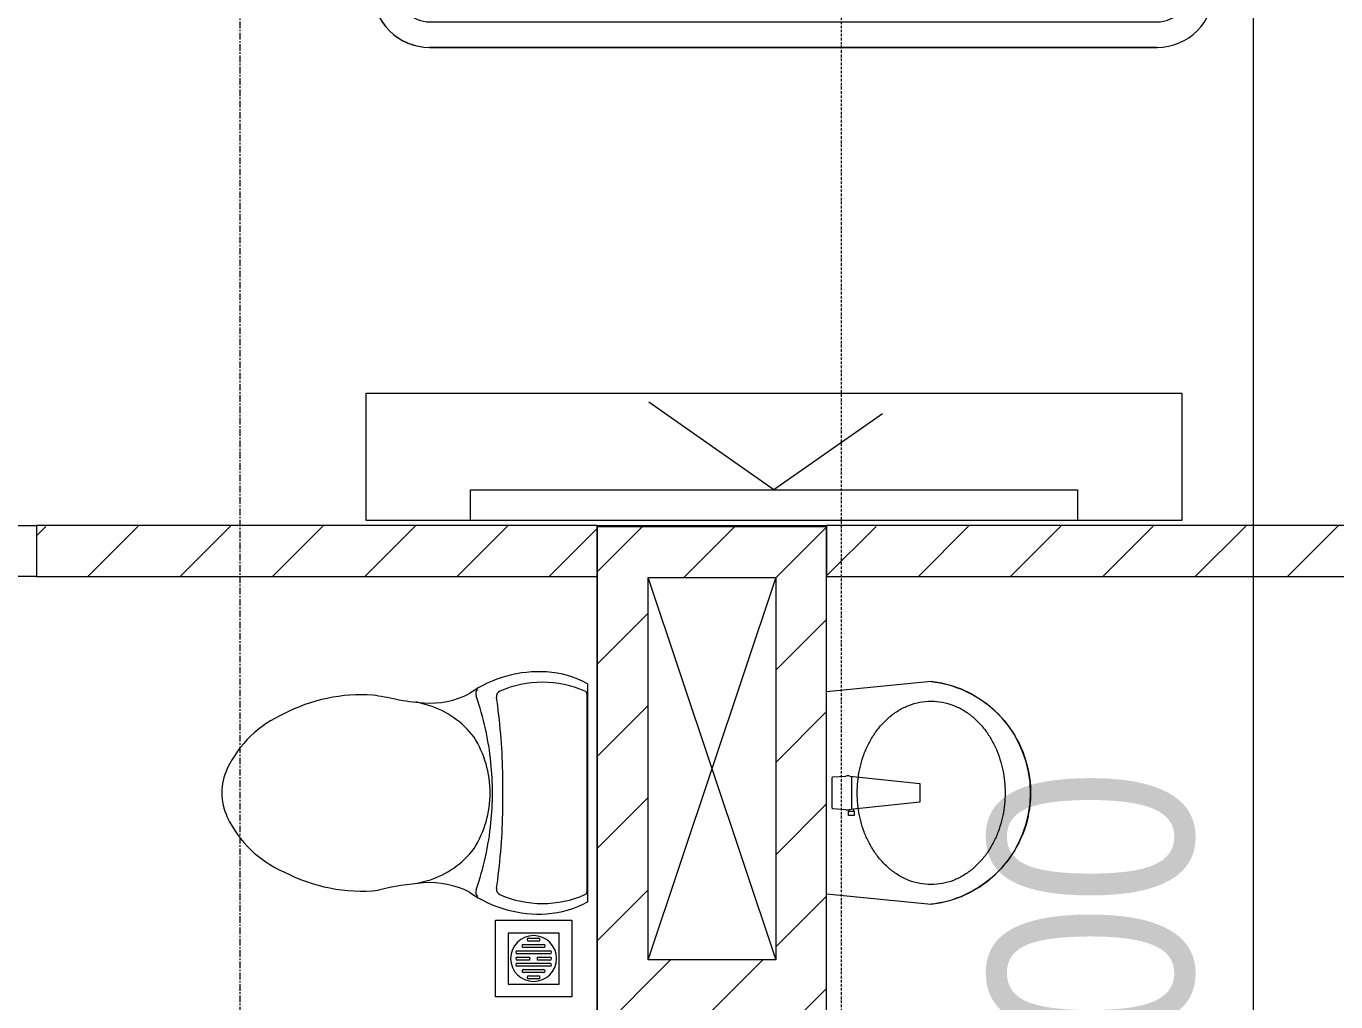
# Model space of a CAD drawing. Header units: millimetres. Extents: x 1591 to 239243, y -15958 to 82755.
# Drawn here: x 147531 to 150101, y 65902 to 67817 of the extents above; entities that cross this region are included whole.
import ezdxf

# ---------------------------------------------------------------- set-up
doc = ezdxf.new("R2010")
doc.units = ezdxf.units.MM
doc.linetypes.add('Dash Dot 3_16_', pattern=[7.9375, 4.7625, -1.5875, 0, -1.5875])
doc.linetypes.add('Grid Line', pattern=[22.225, 12.7, -3.175, 3.175, -3.175])
for name, color, linetype, lineweight in [('0-1', 250, 'Continuous', 5), ('0-2', 7, 'Continuous', 9), ('A-ANNO-DIMS', 211, 'Continuous', 9), ('A-ANNO-DIMS-160', 211, 'Continuous', 9), ('A-DETL-GENF-1', 9, 'Continuous', 9), ('A-DOOR-1', 254, 'Continuous', 9), ('A-DOOR-2', 9, 'Continuous', 9), ('A-FLOR-1', 7, 'Continuous', 9), ('A-FLOR-2', 9, 'Continuous', 9), ('A-WALL-1', 253, 'Continuous', 18), ('A-WALL-3', 113, 'Continuous', 18), ('A-WALL-PATT-1', 10, 'Continuous', 9), ('A-WALL-PATT-2', 111, 'Continuous', 9), ('G-ANNO-SYMB-1', 111, 'Dash Dot 3_16_', 18), ('I-FURN-1', 254, 'Continuous', 9), ('M-EQPM-1', 254, 'Continuous', 9), ('P-SANR-FIXT-1', 254, 'Continuous', 9), ('S-GRID-1', 1, 'Grid Line', 9)]:
    doc.layers.add(name, color=color, linetype=linetype, lineweight=lineweight)
doc.styles.add('UTM Avo', font='UTM Avo.ttf', dxfattribs={"width": 0.9, "height": 400})
doc.dimstyles.new('1_Dim_chi_tiet_2_5', dxfattribs={"dimscale": 304.8, "dimtxt": 399.720379, "dimasz": 0.629921, "dimexe": 0.524934, "dimexo": 0.0625, "dimgap": 0.052493, "dimtad": 1, "dimdec": 0, "dimrnd": 5, "dimzin": 0, "dimdsep": 46, "dimtxsty": 'UTM Avo', "dimblk1": 'OBLIQUE', "dimblk2": 'OBLIQUE', "dimsah": 1, "dimcen": 0.09, "dimdle": 0.524934, "dimazin": 0, "dimtfac": 1, "dimtdec": 4, "dimtix": 1, "dimtmove": 0, "dimatfit": 3, "dimfxl": 1.049869, "dimfxlon": 1, "dimtvp": 1, "dimtolj": 1, "dimtzin": 0, "dimarcsym": 2})
pattern_1 = [(45, (0, 0), (-90.50967, 90.50967), [])]
pattern_2 = [(45, (101998.83, 0), (-90.50967, 90.50967), [])]

# ---------------------------------------------------------------- blocks, each defined once
blk = doc.blocks.new('NCV_TKTC_KET CAU_rvt-1-TKCS_MB TẦNG 5')
at = {"layer": 'A-FLOR-1'}
blk.add_line((46653, 66835.3), (47103, 66835.3), dxfattribs=at)
blk = doc.blocks.new('DOOR_CW_01 CANH MO-PANEL KINH - DIG_02-800x2200-CỬA NHÔM KÍNH-401063-TKCS_MB TẦNG 5')
at = {"layer": 'A-DETL-GENF-1'}
for p, q in [((-347, -182), (-347, -62)), ((-347, -62), (-307, -62)), ((-307, -62), (-307, -182)), ((-307, -182), (-347, -182)), ((-347, -196), (-341, -196)), ((-347, -638), (-347, -196)), ((-341, -196), (-341, -182)), ((-341, -182), (-313, -182)), ((-313, -182), (-313, -196)), ((-307, -196), (-313, -196)), ((-307, -196), (-307, -638)), ((-383.9, -611.2), (-377.3, -615.8)), ((-270.1, -611.2), (-276.7, -615.8)), ((-392, -637), (-392, -716.5)), ((-384, -699.5), (-384, -637)), ((-347, -638), (-341, -638)), ((-341, -652), (-341, -638)), ((-307, -638), (-313, -638)), ((-313, -638), (-313, -652)), ((-270, -699.5), (-270, -637)), ((-262, -637), (-262, -716.5)), ((-307, -652), (-347, -652)), ((-347, -652), (-347, -772)), ((-313, -652), (-341, -652)), ((-307, -772), (-307, -652)), ((-349, -692.2), (-349, -731.8)), ((-347, -692.2), (-349, -692.2)), ((-347, -692.2), (-347, -731.8)), ((-307, -692.2), (-307, -731.8)), ((-307, -692.2), (-305, -692.2)), ((-305, -692.2), (-305, -731.8)), ((-349, -703.5), (-380, -703.5)), ((-305, -703.5), (-274, -703.5)), ((-349, -720.5), (-388, -720.5)), ((-349, -731.8), (-347, -731.8)), ((-305, -731.8), (-307, -731.8)), ((-305, -720.5), (-266, -720.5)), ((-347, -772), (-307, -772))]:
    blk.add_line(p, q, dxfattribs=at)
blk.add_circle((-357, -60), 10, dxfattribs=at)
for centre, radius, start, end in [((-357, -60), 714, 268, 0), ((-347, -637), 45, 145, 180), ((-347, -637), 37, 145, 180), ((-307, -637), 37, 0, 35), ((-307, -637), 45, 360, 35), ((-388, -716.5), 4, 180, 270), ((-380, -699.5), 4, 180, 270), ((-274, -699.5), 4, 270, 0), ((-266, -716.5), 4, 270, 0)]:
    blk.add_arc(centre, radius, start, end, dxfattribs=at)
at = {"layer": 'A-DOOR-2'}
for p, q in [((-400, -50), (-400, 50)), ((-400, 50), (-350, 50)), ((-350, 50), (-350, 0)), ((350, 0), (350, 50)), ((350, 50), (400, 50)), ((400, 50), (400, -50)), ((-360, 0), (-360, -50)), ((-350, 0), (-360, 0)), ((360, 0), (350, 0)), ((360, -50), (360, 0)), ((-360, -50), (-400, -50)), ((-357, -50), (-332, -50)), ((400, -50), (360, -50))]:
    blk.add_line(p, q, dxfattribs=at)
blk = doc.blocks.new('GIUONG NGU-2TAB-1600x2000 - GIUONG NGU-2TAB-1600x2000-901192-TKCS_MB TẦNG 5')
at = {"layer": 'I-FURN-1'}
for p, q in [((569.6, 2050), (1997.1, 2050)), ((1997.1, 2050), (569.6, 2050)), ((1997.1, 2000), (569.6, 2000)), ((458.5, 50), (458.5, 1938.9)), ((458.5, 1938.9), (458.5, 50)), ((508.5, 1938.9), (508.5, 100)), ((2058.2, 100), (2058.2, 1938.9)), ((2108.2, 1938.9), (2108.2, 50)), ((2108.2, 50), (2108.2, 1938.9)), ((8.5, 50), (8.5, 450.3)), ((8.5, 450.3), (458.5, 450.3)), ((8.5, 450.3), (458.5, 450.3)), ((8.5, 50), (8.5, 450.3)), ((458.5, 450.3), (458.5, 50)), ((458.5, 450.3), (458.5, 50)), ((2108.2, 50), (2108.2, 450.3)), ((2108.2, 450.3), (2558.2, 450.3)), ((2108.2, 450.3), (2108.2, 50)), ((2558.2, 450.3), (2108.2, 450.3)), ((2558.2, 450.3), (2558.2, 50)), ((2558.2, 50), (2558.2, 450.3)), ((233.5, 86.8), (233.5, 413.5)), ((2333.2, 86.8), (2333.2, 413.5)), ((120.2, 250.2), (346.8, 250.2)), ((2446.5, 250.2), (2219.8, 250.2)), ((508.5, 100), (2058.2, 100)), ((458.5, 50), (8.5, 50)), ((8.5, 0), (8.5, 50)), ((8.5, 50), (458.5, 50)), ((458.5, 50), (8.5, 50)), ((2108.2, 50), (458.5, 50)), ((458.5, 50), (458.5, 0)), ((458.5, 0), (458.5, 50)), ((458.5, 50), (2108.2, 50)), ((458.5, 50), (2108.2, 50)), ((2558.2, 50), (2108.2, 50)), ((2108.2, 50), (2558.2, 50)), ((2108.2, 0), (2108.2, 50)), ((2108.2, 50), (2108.2, 0)), ((2108.2, 50), (2558.2, 50)), ((2558.2, 50), (2558.2, 0)), ((458.5, 0), (8.5, 0)), ((2108.2, 0), (458.5, 0)), ((458.5, 0), (2108.2, 0)), ((2558.2, 0), (2108.2, 0))]:
    blk.add_line(p, q, dxfattribs=at)
for centre in [(233.5, 250.2), (2333.2, 250.2)]:
    blk.add_circle(centre, 150.7, dxfattribs=at)
for centre, radius, start, end in [((569.6, 1938.9), 111.1, 90, 180), ((569.6, 1938.9), 111.1, 90, 180), ((1997.1, 1938.9), 111.1, 0, 90), ((1997.1, 1938.9), 111.1, 360, 90), ((569.6, 1938.9), 61.1, 90, 180), ((1997.1, 1938.9), 61.1, 360, 90)]:
    blk.add_arc(centre, radius, start, end, dxfattribs=at)
blk = doc.blocks.new('TOILET - TOILET-400871-TKCS_MB TẦNG 5')
at = {"layer": 'P-SANR-FIXT-1'}
for p, q in [((-171.7, 330.3), (-178.6, 355.5)), ((171.7, 330.3), (178.6, 355.5)), ((214.2, 19), (-214.2, 19)), ((194, 19.9), (-194, 19.9))]:
    blk.add_line(p, q, dxfattribs=at)
for centre, radius, start, end in [((45.1, 528.6), 217.6, 115.2282, 156.7784), ((0, 624.4), 111.7, 64.7718, 115.2282), ((-45.1, 528.6), 217.6, 23.2216, 64.7718), ((137.1, 461.2), 329.8, 152.3122, 185.6513), ((-137.1, 461.2), 329.8, 356.3165, 27.6878), ((-1948.3, 805.1), 2171.2, 349.1051, 350.319), ((-719.2, 297.5), 544.3, 4.5441, 13.9464), ((719.2, 297.5), 544.3, 169.7121, 175.4559), ((-343.5, 327.4), 167.3, 332.62, 4.5441), ((343.5, 327.4), 167.3, 175.4559, 207.38), ((-0.4, 384), 179.5, 197.4036, 232.5964), ((0.4, 384), 179.5, 307.4036, 342.5964), ((-4, 115.7), 233.6, 144.7853, 164.7039), ((-195, 224.1), 13.8, 71.0073, 129.3276), ((0.6, 792.1), 586.9, 251.0073, 264.1678), ((0, 416), 206.1, 237.9268, 270), ((0, 416), 206.1, 270, 302.0732), ((-0.6, 792.1), 586.9, 275.8322, 288.9927), ((195, 224.1), 13.8, 50.6724, 108.9927), ((4, 115.7), 233.6, 15.2961, 35.2147), ((0, 786.7), 581.5, 264.1678, 275.8322), ((-9.8, 107.2), 207.3, 156.2862, 203.7138), ((-189.1, 185.5), 11.7, 82.4212, 154.5895), ((178.9, 2951.3), 2778.4, 262.4212, 262.7649), ((-14.3, 1400.4), 1215.6, 262.593, 269.6026), ((0, 3462.8), 3278, 269.6026, 270.3974), ((14.3, 1400.4), 1215.6, 270.3974, 277.407), ((-178.9, 2951.3), 2778.4, 277.2351, 277.5788), ((189.1, 185.5), 11.7, 25.4105, 97.5788), ((9.8, 107.2), 207.3, 336.2862, 23.7138), ((1.9, 114.1), 239.7, 164.7039, 183.5487), ((-1.9, 114.1), 239.7, 356.4513, 15.2961), ((-46.1, 111.1), 191.6, 183.5487, 208.7191), ((46.1, 111.1), 191.6, 331.2809, 356.4513), ((-193.7, 26.4), 6.48, 203.7138, 267.6832), ((193.7, 26.4), 6.48, 272.3168, 336.2862)]:
    blk.add_arc(centre, radius, start, end, dxfattribs=at)
blk = doc.blocks.new('bonruatreo - Chậu rửa-401074-TKCS_MB TẦNG 5')
at = {"layer": 'P-SANR-FIXT-1'}
for p, q in [((218.6, -205), (198.4, 0)), ((-198.4, 0), (-218.6, -205)), ((-33, -37.3), (-31.4, -12.2)), ((-30.2, -11), (30.2, -11)), ((31.4, -12.2), (33, -37.3)), ((-44.7, -42.8), (-35.6, -42.8)), ((-44.7, -54.2), (-44.7, -42.8)), ((-35.6, -42.8), (-35.6, -44.2)), ((-35.6, -44.2), (-33.1, -44.2)), ((-35.6, -44.2), (-35.6, -52.9)), ((-32.2, -52.9), (-33.1, -44.2)), ((32.7, -48.5), (-32.7, -48.5)), ((33, -45.4), (18.5, -182.5)), ((-35.6, -54.2), (-44.7, -54.2)), ((-35.6, -52.9), (-35.6, -54.2)), ((-32.2, -52.9), (-35.6, -52.9)), ((-18.5, -182.5), (-32.2, -52.9)), ((18.5, -182.5), (-18.5, -182.5))]:
    blk.add_line(p, q, dxfattribs=at)
at = {"layer": 'P-SANR-FIXT-1', "flags": 128}
blk.add_lwpolyline([(218.6, -205), (217.4, -213.7), (215.9, -222.4), (214, -231), (211.8, -239.5), (209.3, -247.9), (206.4, -256.2), (203.2, -264.4), (199.6, -272.5), (195.8, -280.4), (191.6, -288.1), (187.1, -295.7), (182.3, -303.1), (177.3, -310.3), (171.9, -317.3), (166.3, -324.1), (160.4, -330.6), (154.2, -336.9), (147.8, -342.9), (141.2, -348.7), (134.3, -354.2), (127.3, -359.4), (120, -364.4), (112.5, -369), (104.9, -373.4), (97.1, -377.4), (89.1, -381.2), (81, -384.6), (72.7, -387.6), (64.4, -390.4), (55.9, -392.8), (47.3, -394.8), (38.7, -396.6), (30, -397.9), (21.3, -399), (12.5, -399.6), (3.7, -400), (-5.1, -399.9), (-13.9, -399.6), (-22.6, -398.8), (-31.4, -397.8), (-40.1, -396.3), (-48.7, -394.5), (-57.2, -392.4), (-65.7, -390), (-74, -387.2), (-82.2, -384.1), (-90.3, -380.6), (-98.3, -376.8), (-106.1, -372.7), (-113.7, -368.3), (-121.1, -363.6), (-128.4, -358.7), (-135.4, -353.4), (-142.2, -347.8), (-148.8, -342), (-155.2, -335.9), (-161.3, -329.6), (-167.2, -323), (-172.8, -316.2), (-178.1, -309.2), (-183.1, -302), (-187.8, -294.6), (-192.2, -287), (-196.4, -279.2), (-200.2, -271.3), (-203.7, -263.2), (-206.8, -255), (-209.7, -246.6), (-212.2, -238.2), (-214.3, -229.7), (-216.1, -221.1), (-217.6, -212.4), (-218.6, -205)], dxfattribs=at)
at = {"layer": 'P-SANR-FIXT-1'}
for centre, radius, start, end in [((-30.1, -12.3), 1.3, 91.2278, 176.4003), ((30.1, -12.3), 1.3, 3.5997, 88.7722), ((5.5, -41.4), 38.7, 173.966, 184.1457), ((-5.5, -41.4), 38.7, 353.966, 6.034), ((0, -180), 220, 186.525, 353.475)]:
    blk.add_arc(centre, radius, start, end, dxfattribs=at)
for points in [[(-180, -205), (-180, -197.6), (-178.6, -182.7), (-172.4, -161.2), (-162.5, -141.1), (-149.4, -123), (-133.8, -107), (-116.1, -93.4), (-96.9, -82.1), (-76.5, -73.2), (-55.2, -66.5), (-33.3, -62.1), (-11.2, -59.9), (11.1, -59.9), (33.3, -62.1), (55.2, -66.5), (76.5, -73.2), (96.9, -82.1), (116.1, -93.4), (133.8, -107.1), (149.5, -123), (162.5, -141.2), (172.4, -161.2), (178.6, -182.7), (180, -197.6), (180, -205)], [(180, -205), (180, -212.4), (178.6, -227.3), (172.4, -248.8), (162.5, -268.8), (149.5, -287), (133.8, -302.9), (116.1, -316.6), (96.9, -327.9), (76.5, -336.8), (55.2, -343.5), (33.3, -347.9), (11.1, -350.1), (-11.2, -350.1), (-33.3, -347.9), (-55.2, -343.5), (-76.5, -336.8), (-96.9, -327.9), (-116.1, -316.6), (-133.8, -303), (-149.4, -287), (-162.5, -268.9), (-172.4, -248.8), (-178.6, -227.3), (-180, -212.4), (-180, -205)]]:
    blk.add_open_spline(points, degree=3, dxfattribs=at)
blk = doc.blocks.new('THU NUOC - THU NUOC-455054-TKCS_MB TẦNG 5')
at = {"layer": 'M-EQPM-1'}
for p, q in [((-66.3, -70.6), (-66.3, 79.4)), ((-66.3, 79.4), (83.7, 79.4)), ((83.7, 79.4), (83.7, -70.6)), ((58.7, 54.4), (-41.3, 54.4)), ((-41.3, 54.4), (-41.3, -45.6)), ((58.7, -45.6), (58.7, 54.4)), ((-11, 32.1), (28.5, 32.1)), ((28.5, 26.1), (-11, 26.1)), ((-1.1, 44.5), (18.5, 44.5)), ((18.5, 38.5), (-1.1, 38.5)), ((-23.3, 19.6), (40.9, 19.6)), ((40.9, 13.6), (-23.3, 13.6)), ((-23.3, 7.2), (0.7, 7.2)), ((0.7, 1.2), (-23.3, 1.2)), ((0.7, 7.2), (0.7, 1.2)), ((16.7, 1.2), (16.7, 7.2)), ((16.7, 7.2), (40.9, 7.2)), ((40.9, 1.2), (16.7, 1.2)), ((-23.3, -4.8), (40.9, -4.8)), ((40.9, -10.8), (-23.3, -10.8)), ((-11, -17.3), (28.5, -17.3)), ((28.5, -23.3), (-11, -23.3)), ((-41.3, -45.6), (58.7, -45.6)), ((-1.1, -29.6), (18.5, -29.6)), ((18.5, -35.6), (-1.1, -35.6)), ((83.7, -70.6), (-66.3, -70.6))]:
    blk.add_line(p, q, dxfattribs=at)
for centre, radius, start, end in [((8.7, 4.4), 45, 0, 180), ((8.7, 4.4), 45, 360, 180), ((-11, 29.1), 3, 90, 270), ((-1.1, 41.5), 3, 90, 270), ((18.5, 41.5), 3, 270, 90), ((28.5, 29.1), 3, 270, 90), ((8.7, 4.4), 45, 180, 0), ((8.7, 4.4), 45, 180, 360), ((-23.3, 16.6), 3, 90, 270), ((-23.3, 4.2), 3, 90, 270), ((40.9, 16.6), 3, 270, 90), ((40.9, 4.2), 3, 270, 90), ((-23.3, -7.8), 3, 90, 270), ((-11, -20.3), 3, 90, 270), ((28.5, -20.3), 3, 270, 90), ((40.9, -7.8), 3, 270, 90), ((-1.1, -32.6), 3, 90, 270), ((18.5, -32.6), 3, 270, 90)]:
    blk.add_arc(centre, radius, start, end, dxfattribs=at)
blk = doc.blocks.new('RES_BAN AN - RES_BAN AN-901221-TKCS_MB TẦNG 5')
at = {"layer": 'I-FURN-1'}
for p, q in [((0, 250), (1600, 250)), ((0, 0), (0, 250)), ((1600, 250), (1600, 0)), ((1600, 0), (0, 0))]:
    blk.add_line(p, q, dxfattribs=at)
blk = doc.blocks.new('KE TIVI-2 - KE TIVI-2-901222-TKCS_MB TẦNG 5')
at = {"layer": 'I-FURN-1'}
for p, q in [((0, 60), (-245.7, 232.1)), ((213, 209.1), (0, 60)), ((-595.6, 60), (595.6, 60)), ((-595.6, 0), (-595.6, 60)), ((595.6, 60), (595.6, 0)), ((595.6, 0), (-595.6, 0))]:
    blk.add_line(p, q, dxfattribs=at)
blk = doc.blocks.new('NCV_TKTC_TANG 5_rvt-1-TKCS_MB TẦNG 5')
at = {"layer": 'A-WALL-PATT-1'}
h = blk.add_hatch(dxfattribs=at)
h.set_pattern_fill('FP_1', color=256, style=0, pattern_type=2)
h.set_pattern_definition(pattern_1)
h.paths.add_polyline_path([(45637.3, 66736.9), (46653, 66736.9), (46653, 66836.9), (45552.6, 66835.3), (45552.6, 66736.9)])
h.paths.add_polyline_path([(44652.6, 66736.9), (44752.6, 66736.9), (44752.6, 66836.9), (44652.6, 66835.3), (44652.6, 66761.4)])
h = blk.add_hatch(dxfattribs=at)
h.set_pattern_fill('FP_1', color=256, style=0, pattern_type=2)
h.set_pattern_definition(pattern_1)
h.paths.add_polyline_path([(49052.6, 66736.9), (49052.6, 66836.9), (47103, 66835.3), (47103, 66736.9), (48904.3, 66736.9)])
at = {"layer": 'A-FLOR-2'}
for p, q in [((46653, 66836.9), (47103, 66836.9)), ((46652.6, 65886.9), (46652.6, 66736.9))]:
    blk.add_line(p, q, dxfattribs=at)
at = {"layer": 'A-WALL-1'}
for p, q in [((46653, 66836.9), (45552.6, 66836.9)), ((46653, 66736.9), (46653, 66836.9)), ((49052.6, 66836.9), (47103, 66836.9)), ((47103, 66836.9), (47103, 66736.9)), ((45552.6, 66736.9), (46653, 66736.9)), ((47103, 66736.9), (49052.6, 66736.9))]:
    blk.add_line(p, q, dxfattribs=at)
at = {"layer": 'A-DOOR-1'}
blk.add_blockref('DOOR_CW_01 CANH MO-PANEL KINH - DIG_02-800x2200-CỬA NHÔM KÍNH-401063-TKCS_MB TẦNG 5', (45152.6, 66786.9), dxfattribs=at)
at = {"layer": 'I-FURN-1', "rotation": 180}
blk.add_blockref('GIUONG NGU-2TAB-1600x2000 - GIUONG NGU-2TAB-1600x2000-901192-TKCS_MB TẦNG 5', (48320.9, 69825.3), dxfattribs=at)
at = {"layer": 'I-FURN-1'}
for name, p in [('RES_BAN AN - RES_BAN AN-901221-TKCS_MB TẦNG 5', (46199.6, 66846.9)), ('KE TIVI-2 - KE TIVI-2-901222-TKCS_MB TẦNG 5', (46999.6, 66846.9))]:
    blk.add_blockref(name, p, dxfattribs=at)
at = {"layer": 'M-EQPM-1'}
blk.add_blockref('THU NUOC - THU NUOC-455054-TKCS_MB TẦNG 5', (46519.3, 65982.9), dxfattribs=at)
at = {"layer": 'P-SANR-FIXT-1'}
for name, p, rotation in [('TOILET - TOILET-400871-TKCS_MB TẦNG 5', (46652.6, 66312.4), 90.00000000000132), ('bonruatreo - Chậu rửa-401074-TKCS_MB TẦNG 5', (47103, 66312.4), 90.00000000000044)]:
    blk.add_blockref(name, p, dxfattribs=dict(at, rotation=rotation))
blk = doc.blocks.new('DIMBLOCK40-TKCS_MB TẦNG 5')
at = {"layer": 'A-ANNO-DIMS-160'}
for p, q in [((149939.5, 61676.9), (149939.5, 69996.9)), ((149619.5, 69836.9), (150099.5, 69836.9)), ((149939.5, 69836.9), (149619.5, 69836.9)), ((149619.5, 61836.9), (150099.5, 61836.9)), ((149939.5, 61836.9), (149619.5, 61836.9))]:
    blk.add_line(p, q, dxfattribs=at)
at = {"layer": 'A-ANNO-DIMS-160', "lineweight": 25}
for p, q in [((149939.5, 69836.9), (149843.5, 69932.9)), ((149939.5, 69836.9), (150035.5, 69740.9)), ((149939.5, 61836.9), (149843.5, 61932.9)), ((149939.5, 61836.9), (150035.5, 61740.9))]:
    blk.add_line(p, q, dxfattribs=at)
at = {"layer": 'A-ANNO-DIMS-160', "color": 0, "insert": (149419.9, 65289.2), "char_height": 400, "width": 1314.636, "attachment_point": 1, "rotation": 90, "line_spacing_factor": 1.110334, "style": 'UTM Avo'}
blk.add_mtext('8000', dxfattribs=at)
blk = doc.blocks.new('_Oblique')
at = {"color": 0, "linetype": 'ByBlock', "lineweight": -2}
blk.add_line((-0.5, -0.5), (0.5, 0.5), dxfattribs=at)

msp = doc.modelspace()

# ---------------------------------------------------------------- hatches: boundary and pattern name
at = {"layer": 'A-WALL-PATT-2'}
h = msp.add_hatch(dxfattribs=at)
h.set_pattern_fill('FP_1', color=256, style=0, pattern_type=2)
h.set_pattern_definition(pattern_2)
h.paths.add_polyline_path([(148751.4, 65884.9), (148751.8, 65884.9), (148751.8, 66834.9), (148651.8, 66834.9), (148651.8, 65884.9), (148653.9, 65886.9), (148751.4, 65886.9)])
h = msp.add_hatch(dxfattribs=at)
h.set_pattern_fill('FP_1', color=256, style=0, pattern_type=2)
h.set_pattern_definition(pattern_2)
h.paths.add_polyline_path([(149001.8, 66734.9), (149101.8, 66736.1), (149101.4, 66834.9), (148751.8, 66834.9), (148751.8, 66734.9)])
h = msp.add_hatch(dxfattribs=at)
h.set_pattern_fill('FP_1', color=256, style=0, pattern_type=2)
h.set_pattern_definition(pattern_2)
h.paths.add_polyline_path([(149001.8, 65984.9), (149101.8, 65984.9), (149101.4, 66734.9), (149001.8, 66734.9), (149001.8, 66209.1)])
h = msp.add_hatch(dxfattribs=at)
h.set_pattern_fill('FP_1', color=256, style=0, pattern_type=2)
h.set_pattern_definition(pattern_2)
h.paths.add_polyline_path([(148751.8, 65884.9), (149101.8, 65884.9), (149101.4, 65984.9), (148751.8, 65984.9), (148751.8, 65886.9)])

# ---------------------------------------------------------------- linework, layer by layer
at = {"layer": '0-2'}
for p, q in [((149001.8, 65985.9), (148751.8, 66734.9)), ((148751.8, 65984.9), (149001.8, 66733.8))]:
    msp.add_line(p, q, dxfattribs=at)
at = {"layer": 'A-WALL-3'}
for p, q in [((148651.8, 66834.9), (148651.8, 65884.9)), ((149101.8, 66834.9), (148651.8, 66834.9)), ((149101.8, 65884.9), (149101.8, 66834.9)), ((148751.8, 65984.9), (148751.8, 66734.9)), ((148751.8, 66734.9), (149001.8, 66734.9)), ((149001.8, 66734.9), (149001.8, 65984.9)), ((149001.8, 65984.9), (148751.8, 65984.9))]:
    msp.add_line(p, q, dxfattribs=at)
at = {"layer": 'G-ANNO-SYMB-1'}
msp.add_line((149130.2, 82373.8), (149130.2, 13320.5), dxfattribs=at)
at = {"layer": 'S-GRID-1'}
msp.add_line((147951.4, 19118.3), (147951.4, 76659.6), dxfattribs=at)

# ---------------------------------------------------------------- block references
at = {"layer": '0-1'}
for name in ['NCV_TKTC_KET CAU_rvt-1-TKCS_MB TẦNG 5', 'NCV_TKTC_TANG 5_rvt-1-TKCS_MB TẦNG 5']:
    msp.add_blockref(name, (101998.8, 0), dxfattribs=at)

# ---------------------------------------------------------------- dimensions: what is measured, and where the dimension line sits
at = {"layer": 'A-ANNO-DIMS'}
dim = msp.add_linear_dim(base=(149939.5, 69836.9), p1=(149619.5, 61836.9), p2=(149619.5, 69836.9), angle=90, dimstyle='1_Dim_chi_tiet_2_5', override={"dimpost": '<>', "dimfxl": 8000}, dxfattribs=at)
dim.commit()
dim.dimension.update_dxf_attribs({"geometry": 'DIMBLOCK40-TKCS_MB TẦNG 5', "text_midpoint": (149716.5, 65836.9)})

doc.saveas('drawing.dxf')
